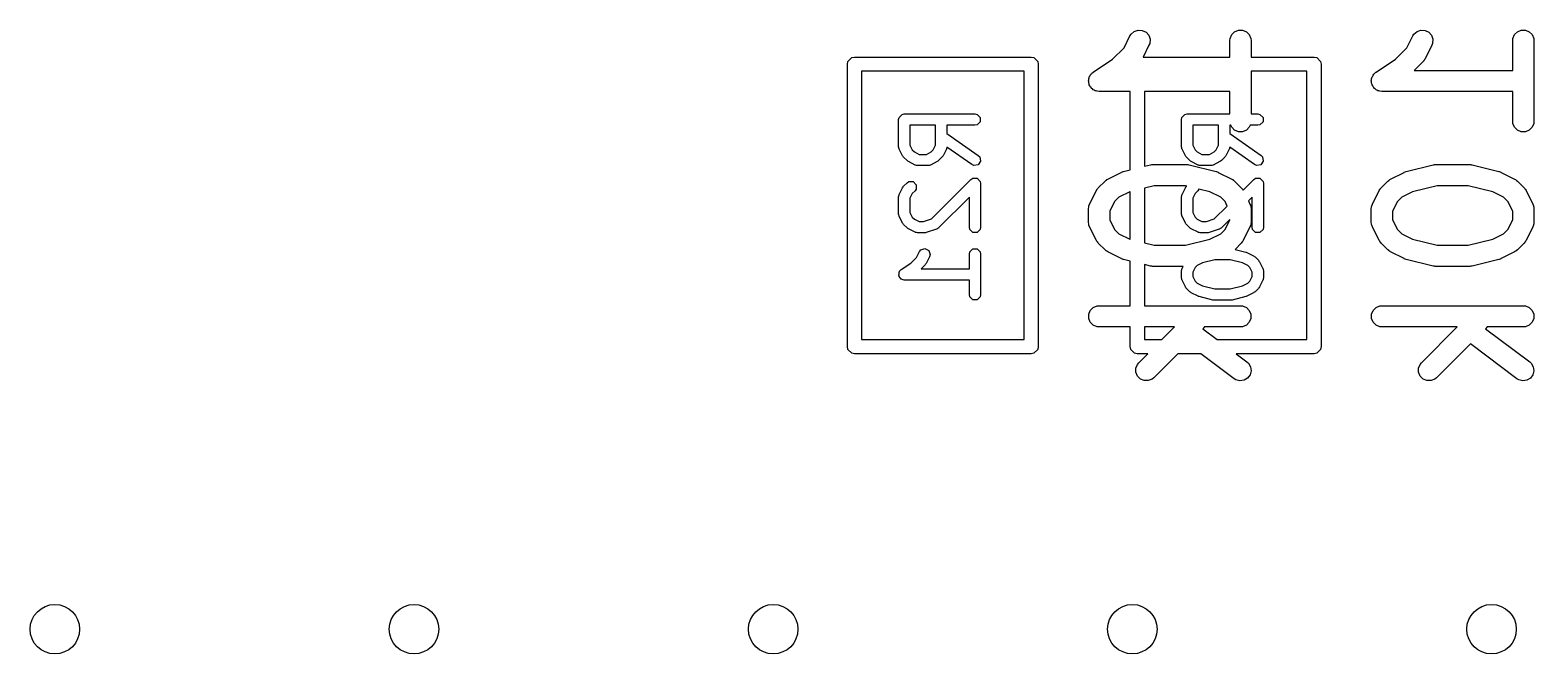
# Model space of a CAD drawing. Extents: x -0.03 to 2.01, y -0.16 to 2.46.
# Drawn here: x 0.9427 to 1.3614, y 2.0128 to 2.1867 of the extents above; entities that cross this region are included whole.
import ezdxf

# ---------------------------------------------------------------- set-up
doc = ezdxf.new("R2010")
doc.units = 0
doc.header["$MEASUREMENT"] = 0
doc.layers.add('BLACK', color=7, linetype='CONTINUOUS')

msp = doc.modelspace()

# ---------------------------------------------------------------- linework, layer by layer
at = {"layer": 'BLACK', "linetype": 'CONTINUOUS'}
for p, q in [((1.24926, 2.18554), (1.25013, 2.18629)), ((1.25013, 2.18629), (1.25123, 2.18666)), ((1.25123, 2.18666), (1.25238, 2.18657)), ((1.25238, 2.18657), (1.25341, 2.18606)), ((1.25341, 2.18606), (1.25416, 2.18519)), ((1.27726, 2.18537), (1.27808, 2.18618)), ((1.27808, 2.18618), (1.27914, 2.18662)), ((1.27914, 2.18662), (1.28029, 2.18662)), ((1.28029, 2.18662), (1.28136, 2.18618)), ((1.28136, 2.18618), (1.28217, 2.18537)), ((1.328, 2.18554), (1.32887, 2.18629)), ((1.32887, 2.18629), (1.32997, 2.18666)), ((1.32997, 2.18666), (1.33112, 2.18657)), ((1.33112, 2.18657), (1.33215, 2.18606)), ((1.33215, 2.18606), (1.3329, 2.18519)), ((1.356, 2.18537), (1.35682, 2.18618)), ((1.35682, 2.18618), (1.35788, 2.18662)), ((1.35788, 2.18662), (1.35903, 2.18662)), ((1.35903, 2.18662), (1.3601, 2.18618)), ((1.3601, 2.18618), (1.36091, 2.18537)), ((1.24409, 2.17852), (1.24729, 2.18173)), ((1.24729, 2.18173), (1.24895, 2.18505)), ((1.24895, 2.18505), (1.24926, 2.18554)), ((1.25424, 2.18241), (1.2526, 2.17913)), ((1.25416, 2.18519), (1.25453, 2.1841)), ((1.25444, 2.18295), (1.25424, 2.18241)), ((1.25453, 2.1841), (1.25444, 2.18295)), ((1.27676, 2.18373), (1.27682, 2.1843)), ((1.27676, 2.17913), (1.27676, 2.18373)), ((1.27682, 2.1843), (1.27726, 2.18537)), ((1.28217, 2.18537), (1.28261, 2.1843)), ((1.28261, 2.1843), (1.28267, 2.18373)), ((1.28267, 2.18373), (1.28267, 2.17913)), ((1.32283, 2.17852), (1.32603, 2.18173)), ((1.32603, 2.18173), (1.32769, 2.18505)), ((1.32769, 2.18505), (1.328, 2.18554)), ((1.33298, 2.18241), (1.3311, 2.17866)), ((1.3329, 2.18519), (1.33327, 2.1841)), ((1.33318, 2.18295), (1.33298, 2.18241)), ((1.33327, 2.1841), (1.33318, 2.18295)), ((1.3555, 2.18373), (1.35556, 2.1843)), ((1.3555, 2.17543), (1.3555, 2.18373)), ((1.35556, 2.1843), (1.356, 2.18537)), ((1.36091, 2.18537), (1.36135, 2.1843)), ((1.36135, 2.1843), (1.36141, 2.18373)), ((1.36141, 2.18373), (1.36141, 2.16123)), ((1.17028, 2.17717), (1.17043, 2.17792)), ((1.17043, 2.17792), (1.17149, 2.17898)), ((1.17149, 2.17898), (1.17224, 2.17913)), ((1.17224, 2.17913), (1.22146, 2.17913)), ((1.22146, 2.17913), (1.22221, 2.17898)), ((1.22221, 2.17898), (1.22328, 2.17792)), ((1.22328, 2.17792), (1.22343, 2.17717)), ((1.23871, 2.17494), (1.24409, 2.17852)), ((1.2526, 2.17913), (1.27676, 2.17913)), ((1.28267, 2.17913), (1.3002, 2.17913)), ((1.3002, 2.17913), (1.30095, 2.17898)), ((1.30095, 2.17898), (1.30202, 2.17792)), ((1.30202, 2.17792), (1.30217, 2.17717)), ((1.31745, 2.17494), (1.32283, 2.17852)), ((1.33055, 2.17789), (1.32809, 2.17543)), ((1.33073, 2.17812), (1.33055, 2.17789)), ((1.33079, 2.17817), (1.33073, 2.17812)), ((1.33085, 2.17826), (1.33079, 2.17817)), ((1.33092, 2.17834), (1.33085, 2.17826)), ((1.33095, 2.17841), (1.33092, 2.17834)), ((1.3311, 2.17866), (1.33095, 2.17841)), ((1.17028, 2.09843), (1.17028, 2.17717)), ((1.17421, 2.1752), (1.17421, 2.10039)), ((1.21949, 2.1752), (1.17421, 2.1752)), ((1.21949, 2.10039), (1.21949, 2.1752)), ((1.22343, 2.17717), (1.22343, 2.09843)), ((1.23745, 2.17305), (1.23756, 2.17332)), ((1.23745, 2.17277), (1.23745, 2.17305)), ((1.23756, 2.17332), (1.23762, 2.17361)), ((1.23762, 2.17361), (1.23778, 2.17385)), ((1.23778, 2.17385), (1.23789, 2.17412)), ((1.23789, 2.17412), (1.2381, 2.17433)), ((1.2381, 2.17433), (1.23826, 2.17457)), ((1.23826, 2.17457), (1.2387, 2.17493)), ((1.2387, 2.17493), (1.23871, 2.17493)), ((1.23871, 2.17493), (1.23871, 2.17494)), ((1.23871, 2.17493), (1.23871, 2.17493)), ((1.28267, 2.1752), (1.28267, 2.16327)), ((1.29823, 2.1752), (1.28267, 2.1752)), ((1.29823, 2.10039), (1.29823, 2.1752)), ((1.30217, 2.17717), (1.30217, 2.09843)), ((1.31619, 2.17305), (1.3163, 2.17332)), ((1.31619, 2.17277), (1.31619, 2.17305)), ((1.3163, 2.17332), (1.31636, 2.17361)), ((1.31636, 2.17361), (1.31652, 2.17385)), ((1.31652, 2.17385), (1.31663, 2.17412)), ((1.31663, 2.17412), (1.31684, 2.17433)), ((1.31684, 2.17433), (1.317, 2.17457)), ((1.317, 2.17457), (1.31744, 2.17493)), ((1.31744, 2.17493), (1.31745, 2.17493)), ((1.31745, 2.17493), (1.31745, 2.17494)), ((1.31745, 2.17493), (1.31745, 2.17493)), ((1.32809, 2.17543), (1.3555, 2.17543)), ((1.23739, 2.17248), (1.23745, 2.17277)), ((1.23745, 2.17219), (1.23739, 2.17248)), ((1.23745, 2.1719), (1.23745, 2.17219)), ((1.23756, 2.17164), (1.23745, 2.1719)), ((1.23762, 2.17135), (1.23756, 2.17164)), ((1.23778, 2.17111), (1.23762, 2.17135)), ((1.23789, 2.17084), (1.23778, 2.17111)), ((1.2381, 2.17063), (1.23789, 2.17084)), ((1.23826, 2.17039), (1.2381, 2.17063)), ((1.2385, 2.17023), (1.23826, 2.17039)), ((1.23871, 2.17002), (1.2385, 2.17023)), ((1.23897, 2.16991), (1.23871, 2.17002)), ((1.23921, 2.16975), (1.23897, 2.16991)), ((1.2395, 2.16969), (1.23921, 2.16975)), ((1.23977, 2.16958), (1.2395, 2.16969)), ((1.24034, 2.16953), (1.23977, 2.16958)), ((1.24035, 2.16953), (1.24034, 2.16953)), ((1.24034, 2.16953), (1.24034, 2.16953)), ((1.24902, 2.16953), (1.24035, 2.16953)), ((1.24035, 2.16953), (1.24035, 2.16953)), ((1.24902, 2.14769), (1.24902, 2.16953)), ((1.27676, 2.16953), (1.25295, 2.16953)), ((1.25295, 2.16953), (1.25295, 2.14868)), ((1.27676, 2.16327), (1.27676, 2.16953)), ((1.31613, 2.17248), (1.31619, 2.17277)), ((1.31619, 2.17219), (1.31613, 2.17248)), ((1.31619, 2.1719), (1.31619, 2.17219)), ((1.3163, 2.17164), (1.31619, 2.1719)), ((1.31636, 2.17135), (1.3163, 2.17164)), ((1.31652, 2.17111), (1.31636, 2.17135)), ((1.31663, 2.17084), (1.31652, 2.17111)), ((1.31684, 2.17063), (1.31663, 2.17084)), ((1.317, 2.17039), (1.31684, 2.17063)), ((1.31724, 2.17023), (1.317, 2.17039)), ((1.31745, 2.17002), (1.31724, 2.17023)), ((1.31771, 2.16991), (1.31745, 2.17002)), ((1.31795, 2.16975), (1.31771, 2.16991)), ((1.31824, 2.16969), (1.31795, 2.16975)), ((1.31851, 2.16958), (1.31824, 2.16969)), ((1.31908, 2.16953), (1.31851, 2.16958)), ((1.31909, 2.16953), (1.31908, 2.16953)), ((1.31908, 2.16953), (1.31908, 2.16953)), ((1.3555, 2.16953), (1.31909, 2.16953)), ((1.31909, 2.16953), (1.31909, 2.16953)), ((1.3555, 2.16123), (1.3555, 2.16953)), ((1.18453, 2.1617), (1.18465, 2.1623)), ((1.18453, 2.1542), (1.18453, 2.1617)), ((1.18465, 2.1623), (1.18551, 2.16315)), ((1.18551, 2.16315), (1.18611, 2.16327)), ((1.18611, 2.16327), (1.20579, 2.16327)), ((1.20579, 2.16327), (1.2064, 2.16315)), ((1.2064, 2.16315), (1.20725, 2.1623)), ((1.20725, 2.1611), (1.2064, 2.16024)), ((1.20725, 2.1623), (1.20725, 2.1611)), ((1.26327, 2.1617), (1.26339, 2.1623)), ((1.26327, 2.1542), (1.26327, 2.1617)), ((1.26339, 2.1623), (1.26425, 2.16315)), ((1.26425, 2.16315), (1.26485, 2.16327)), ((1.26485, 2.16327), (1.27676, 2.16327)), ((1.28267, 2.16327), (1.28453, 2.16327)), ((1.28453, 2.16327), (1.28514, 2.16315)), ((1.28514, 2.16315), (1.28599, 2.1623)), ((1.28599, 2.1611), (1.28514, 2.16024)), ((1.28599, 2.1623), (1.28599, 2.1611)), ((1.35556, 2.16065), (1.3555, 2.16123)), ((1.356, 2.15959), (1.35556, 2.16065)), ((1.36135, 2.16065), (1.36091, 2.15959)), ((1.36141, 2.16123), (1.36135, 2.16065)), ((1.19484, 2.16012), (1.18768, 2.16012)), ((1.18768, 2.16012), (1.18768, 2.15457)), ((1.19484, 2.15457), (1.19484, 2.16012)), ((1.20579, 2.16012), (1.19799, 2.16012)), ((1.19799, 2.16012), (1.19799, 2.15783)), ((1.19799, 2.15783), (1.2067, 2.15174)), ((1.2064, 2.16024), (1.20579, 2.16012)), ((1.27358, 2.16012), (1.26642, 2.16012)), ((1.26642, 2.16012), (1.26642, 2.15457)), ((1.27358, 2.15457), (1.27358, 2.16012)), ((1.27704, 2.16012), (1.27673, 2.16012)), ((1.27673, 2.16012), (1.27673, 2.15783)), ((1.27673, 2.15783), (1.28544, 2.15174)), ((1.27726, 2.15959), (1.27704, 2.16012)), ((1.27808, 2.15877), (1.27726, 2.15959)), ((1.27914, 2.15833), (1.27808, 2.15877)), ((1.28029, 2.15833), (1.27914, 2.15833)), ((1.28136, 2.15877), (1.28029, 2.15833)), ((1.28217, 2.15959), (1.28136, 2.15877)), ((1.28239, 2.16012), (1.28217, 2.15959)), ((1.28453, 2.16012), (1.28239, 2.16012)), ((1.28514, 2.16024), (1.28453, 2.16012)), ((1.35682, 2.15877), (1.356, 2.15959)), ((1.35788, 2.15833), (1.35682, 2.15877)), ((1.35903, 2.15833), (1.35788, 2.15833)), ((1.3601, 2.15877), (1.35903, 2.15833)), ((1.36091, 2.15959), (1.3601, 2.15877)), ((1.18455, 2.15412), (1.18453, 2.1542)), ((1.18454, 2.15409), (1.18455, 2.15412)), ((1.1846, 2.15384), (1.18454, 2.15409)), ((1.18465, 2.1536), (1.1846, 2.15384)), ((1.18468, 2.15357), (1.18465, 2.1536)), ((1.1847, 2.1535), (1.18468, 2.15357)), ((1.18564, 2.15162), (1.1847, 2.1535)), ((1.18768, 2.15457), (1.18834, 2.15326)), ((1.18834, 2.15326), (1.18892, 2.15268)), ((1.18892, 2.15268), (1.19023, 2.15202)), ((1.1923, 2.15202), (1.19361, 2.15268)), ((1.19361, 2.15268), (1.19419, 2.15326)), ((1.19419, 2.15326), (1.19484, 2.15457)), ((1.19783, 2.1535), (1.19689, 2.15162)), ((1.19785, 2.15357), (1.19783, 2.1535)), ((1.19787, 2.1536), (1.19785, 2.15357)), ((1.19792, 2.15384), (1.19787, 2.1536)), ((1.19797, 2.15401), (1.19792, 2.15384)), ((1.20489, 2.14916), (1.19797, 2.15401)), ((1.26329, 2.15412), (1.26327, 2.1542)), ((1.26328, 2.15409), (1.26329, 2.15412)), ((1.26334, 2.15384), (1.26328, 2.15409)), ((1.26339, 2.1536), (1.26334, 2.15384)), ((1.26342, 2.15357), (1.26339, 2.1536)), ((1.26344, 2.1535), (1.26342, 2.15357)), ((1.26438, 2.15162), (1.26344, 2.1535)), ((1.26642, 2.15457), (1.26708, 2.15326)), ((1.26708, 2.15326), (1.26766, 2.15268)), ((1.26766, 2.15268), (1.26897, 2.15202)), ((1.27104, 2.15202), (1.27235, 2.15268)), ((1.27235, 2.15268), (1.27293, 2.15326)), ((1.27293, 2.15326), (1.27358, 2.15457)), ((1.27657, 2.1535), (1.27563, 2.15162)), ((1.27659, 2.15357), (1.27657, 2.1535)), ((1.27661, 2.1536), (1.27659, 2.15357)), ((1.27666, 2.15384), (1.27661, 2.1536)), ((1.27671, 2.15401), (1.27666, 2.15384)), ((1.28363, 2.14916), (1.27671, 2.15401)), ((1.18579, 2.15142), (1.18564, 2.15162)), ((1.18593, 2.15121), (1.18579, 2.15142)), ((1.18687, 2.15027), (1.18593, 2.15121)), ((1.18708, 2.15013), (1.18687, 2.15027)), ((1.18728, 2.14998), (1.18708, 2.15013)), ((1.18915, 2.14904), (1.18728, 2.14998)), ((1.18923, 2.14902), (1.18915, 2.14904)), ((1.18926, 2.149), (1.18923, 2.14902)), ((1.1895, 2.14895), (1.18926, 2.149)), ((1.18975, 2.14888), (1.1895, 2.14895)), ((1.18978, 2.14889), (1.18975, 2.14888)), ((1.18986, 2.14888), (1.18978, 2.14889)), ((1.19267, 2.14888), (1.18986, 2.14888)), ((1.19023, 2.15202), (1.1923, 2.15202)), ((1.19275, 2.14889), (1.19267, 2.14888)), ((1.19278, 2.14888), (1.19275, 2.14889)), ((1.19302, 2.14895), (1.19278, 2.14888)), ((1.19327, 2.149), (1.19302, 2.14895)), ((1.1933, 2.14902), (1.19327, 2.149)), ((1.19337, 2.14904), (1.1933, 2.14902)), ((1.19525, 2.14998), (1.19337, 2.14904)), ((1.19545, 2.15013), (1.19525, 2.14998)), ((1.19566, 2.15027), (1.19545, 2.15013)), ((1.1966, 2.15121), (1.19566, 2.15027)), ((1.19674, 2.15142), (1.1966, 2.15121)), ((1.19689, 2.15162), (1.19674, 2.15142)), ((1.20545, 2.14891), (1.20489, 2.14916)), ((1.20664, 2.14912), (1.20545, 2.14891)), ((1.20733, 2.15011), (1.20664, 2.14912)), ((1.2067, 2.15174), (1.20712, 2.1513)), ((1.20712, 2.1513), (1.20733, 2.15011)), ((1.25295, 2.14868), (1.25463, 2.1491)), ((1.25463, 2.1491), (1.25473, 2.14911)), ((1.25473, 2.14911), (1.25477, 2.14913)), ((1.25477, 2.14913), (1.25499, 2.14915)), ((1.25499, 2.14915), (1.2552, 2.14918)), ((1.2552, 2.14918), (1.25524, 2.14917)), ((1.25524, 2.14917), (1.25535, 2.14918)), ((1.25535, 2.14918), (1.26472, 2.14918)), ((1.26453, 2.15142), (1.26438, 2.15162)), ((1.26467, 2.15121), (1.26453, 2.15142)), ((1.26561, 2.15027), (1.26467, 2.15121)), ((1.26472, 2.14918), (1.26482, 2.14917)), ((1.26482, 2.14917), (1.26486, 2.14918)), ((1.26486, 2.14918), (1.26508, 2.14915)), ((1.26508, 2.14915), (1.2653, 2.14913)), ((1.2653, 2.14913), (1.26534, 2.14911)), ((1.26534, 2.14911), (1.26544, 2.1491)), ((1.26544, 2.1491), (1.27293, 2.14722)), ((1.26582, 2.15013), (1.26561, 2.15027)), ((1.26602, 2.14998), (1.26582, 2.15013)), ((1.26789, 2.14904), (1.26602, 2.14998)), ((1.26797, 2.14902), (1.26789, 2.14904)), ((1.268, 2.149), (1.26797, 2.14902)), ((1.26824, 2.14895), (1.268, 2.149)), ((1.26849, 2.14888), (1.26824, 2.14895)), ((1.26852, 2.14889), (1.26849, 2.14888)), ((1.2686, 2.14888), (1.26852, 2.14889)), ((1.27141, 2.14888), (1.2686, 2.14888)), ((1.26897, 2.15202), (1.27104, 2.15202)), ((1.27149, 2.14889), (1.27141, 2.14888)), ((1.27152, 2.14888), (1.27149, 2.14889)), ((1.27177, 2.14895), (1.27152, 2.14888)), ((1.27201, 2.149), (1.27177, 2.14895)), ((1.27204, 2.14902), (1.27201, 2.149)), ((1.27211, 2.14904), (1.27204, 2.14902)), ((1.27399, 2.14998), (1.27211, 2.14904)), ((1.27419, 2.15013), (1.27399, 2.14998)), ((1.2744, 2.15027), (1.27419, 2.15013)), ((1.27534, 2.15121), (1.2744, 2.15027)), ((1.27548, 2.15142), (1.27534, 2.15121)), ((1.27563, 2.15162), (1.27548, 2.15142)), ((1.28419, 2.14891), (1.28363, 2.14916)), ((1.28538, 2.14912), (1.28419, 2.14891)), ((1.28607, 2.15011), (1.28538, 2.14912)), ((1.28544, 2.15174), (1.28586, 2.1513)), ((1.28586, 2.1513), (1.28607, 2.15011)), ((1.32587, 2.14722), (1.33337, 2.1491)), ((1.33337, 2.1491), (1.33347, 2.14911)), ((1.33347, 2.14911), (1.33351, 2.14913)), ((1.33351, 2.14913), (1.33373, 2.14915)), ((1.33373, 2.14915), (1.33394, 2.14918)), ((1.33394, 2.14918), (1.33398, 2.14917)), ((1.33398, 2.14917), (1.33409, 2.14918)), ((1.33409, 2.14918), (1.34346, 2.14918)), ((1.34346, 2.14918), (1.34356, 2.14917)), ((1.34356, 2.14917), (1.3436, 2.14918)), ((1.3436, 2.14918), (1.34382, 2.14915)), ((1.34382, 2.14915), (1.34404, 2.14913)), ((1.34404, 2.14913), (1.34408, 2.14911)), ((1.34408, 2.14911), (1.34418, 2.1491)), ((1.34418, 2.1491), (1.35167, 2.14722)), ((1.18593, 2.14313), (1.18687, 2.14406)), ((1.18687, 2.14406), (1.18738, 2.14441)), ((1.18738, 2.14441), (1.18859, 2.14441)), ((1.18859, 2.14441), (1.18944, 2.14355)), ((1.19369, 2.13402), (1.20468, 2.145)), ((1.20468, 2.145), (1.20519, 2.14534)), ((1.20519, 2.14534), (1.2064, 2.14534)), ((1.2064, 2.14534), (1.20725, 2.14449)), ((1.20725, 2.14449), (1.20725, 2.14449)), ((1.20725, 2.14449), (1.20737, 2.14389)), ((1.20737, 2.14389), (1.20737, 2.1317)), ((1.24013, 2.1427), (1.24201, 2.14457)), ((1.24201, 2.14457), (1.24224, 2.14476)), ((1.24224, 2.14476), (1.24229, 2.14481)), ((1.24229, 2.14481), (1.24238, 2.14487)), ((1.24238, 2.14487), (1.24246, 2.14494)), ((1.24246, 2.14494), (1.24253, 2.14497)), ((1.24253, 2.14497), (1.24278, 2.14512)), ((1.24278, 2.14512), (1.24653, 2.147)), ((1.24653, 2.147), (1.24657, 2.14701)), ((1.24657, 2.14701), (1.24659, 2.14703)), ((1.24659, 2.14703), (1.24683, 2.14711)), ((1.24683, 2.14711), (1.24707, 2.1472)), ((1.24707, 2.1472), (1.24709, 2.14721)), ((1.24709, 2.14721), (1.24713, 2.14722)), ((1.24713, 2.14722), (1.24902, 2.14769)), ((1.27293, 2.14722), (1.27298, 2.14721)), ((1.27298, 2.14721), (1.273, 2.1472)), ((1.273, 2.1472), (1.27324, 2.14711)), ((1.27324, 2.14711), (1.27348, 2.14703)), ((1.27348, 2.14703), (1.2735, 2.14701)), ((1.2735, 2.14701), (1.27354, 2.147)), ((1.27354, 2.147), (1.27729, 2.14512)), ((1.27729, 2.14512), (1.27754, 2.14497)), ((1.27754, 2.14497), (1.27761, 2.14494)), ((1.27761, 2.14494), (1.27769, 2.14487)), ((1.27769, 2.14487), (1.27778, 2.14481)), ((1.27778, 2.14481), (1.27783, 2.14476)), ((1.27783, 2.14476), (1.27806, 2.14457)), ((1.27806, 2.14457), (1.27993, 2.1427)), ((1.28043, 2.14201), (1.28342, 2.145)), ((1.28342, 2.145), (1.28393, 2.14534)), ((1.28393, 2.14534), (1.28514, 2.14534)), ((1.28514, 2.14534), (1.28599, 2.14449)), ((1.28599, 2.14449), (1.28599, 2.14449)), ((1.28599, 2.14449), (1.28611, 2.14389)), ((1.28611, 2.14389), (1.28611, 2.1317)), ((1.31887, 2.1427), (1.32075, 2.14457)), ((1.32075, 2.14457), (1.32098, 2.14476)), ((1.32098, 2.14476), (1.32103, 2.14481)), ((1.32103, 2.14481), (1.32112, 2.14487)), ((1.32112, 2.14487), (1.3212, 2.14494)), ((1.3212, 2.14494), (1.32127, 2.14497)), ((1.32127, 2.14497), (1.32152, 2.14512)), ((1.32152, 2.14512), (1.32527, 2.147)), ((1.32527, 2.147), (1.32531, 2.14701)), ((1.32531, 2.14701), (1.32533, 2.14703)), ((1.32533, 2.14703), (1.32557, 2.14711)), ((1.32557, 2.14711), (1.32581, 2.1472)), ((1.32581, 2.1472), (1.32583, 2.14721)), ((1.32583, 2.14721), (1.32587, 2.14722)), ((1.35167, 2.14722), (1.35172, 2.14721)), ((1.35172, 2.14721), (1.35174, 2.1472)), ((1.35174, 2.1472), (1.35198, 2.14711)), ((1.35198, 2.14711), (1.35222, 2.14703)), ((1.35222, 2.14703), (1.35224, 2.14701)), ((1.35224, 2.14701), (1.35228, 2.147)), ((1.35228, 2.147), (1.35603, 2.14512)), ((1.35603, 2.14512), (1.35628, 2.14497)), ((1.35628, 2.14497), (1.35635, 2.14494)), ((1.35635, 2.14494), (1.35643, 2.14487)), ((1.35643, 2.14487), (1.35652, 2.14481)), ((1.35652, 2.14481), (1.35657, 2.14476)), ((1.35657, 2.14476), (1.3568, 2.14457)), ((1.3568, 2.14457), (1.35867, 2.1427)), ((1.18453, 2.14014), (1.18455, 2.14022)), ((1.18453, 2.13545), (1.18453, 2.14014)), ((1.18454, 2.14025), (1.1846, 2.14049)), ((1.18455, 2.14022), (1.18454, 2.14025)), ((1.1846, 2.14049), (1.18465, 2.14074)), ((1.18465, 2.14074), (1.18468, 2.14077)), ((1.18468, 2.14077), (1.1847, 2.14084)), ((1.1847, 2.14084), (1.18564, 2.14272)), ((1.18564, 2.14272), (1.18579, 2.14292)), ((1.18579, 2.14292), (1.18593, 2.14313)), ((1.18834, 2.14108), (1.18768, 2.13977)), ((1.18768, 2.13977), (1.18768, 2.13582)), ((1.1891, 2.14184), (1.18834, 2.14108)), ((1.18944, 2.14235), (1.1891, 2.14184)), ((1.18944, 2.14355), (1.18944, 2.14235)), ((1.20422, 2.14009), (1.19566, 2.13153)), ((1.20422, 2.1317), (1.20422, 2.14009)), ((1.23771, 2.13818), (1.23958, 2.14193)), ((1.23958, 2.14193), (1.23974, 2.14218)), ((1.23974, 2.14218), (1.23977, 2.14225)), ((1.23977, 2.14225), (1.23983, 2.14233)), ((1.23983, 2.14233), (1.23989, 2.14242)), ((1.23989, 2.14242), (1.23995, 2.14247)), ((1.23995, 2.14247), (1.24013, 2.1427)), ((1.24585, 2.14006), (1.24465, 2.13886)), ((1.24888, 2.14157), (1.24585, 2.14006)), ((1.24902, 2.14161), (1.24888, 2.14157)), ((1.24902, 2.12836), (1.24902, 2.14161)), ((1.25571, 2.14328), (1.25295, 2.14259)), ((1.25295, 2.14259), (1.25295, 2.12738)), ((1.26436, 2.14328), (1.25571, 2.14328)), ((1.26327, 2.14014), (1.26329, 2.14022)), ((1.26327, 2.13545), (1.26327, 2.14014)), ((1.26328, 2.14025), (1.26334, 2.14049)), ((1.26329, 2.14022), (1.26328, 2.14025)), ((1.26334, 2.14049), (1.26339, 2.14074)), ((1.26339, 2.14074), (1.26342, 2.14077)), ((1.26342, 2.14077), (1.26344, 2.14084)), ((1.26344, 2.14084), (1.26438, 2.14272)), ((1.26473, 2.14319), (1.26436, 2.14328)), ((1.26438, 2.14272), (1.26453, 2.14292)), ((1.26453, 2.14292), (1.26467, 2.14313)), ((1.26467, 2.14313), (1.26473, 2.14319)), ((1.26708, 2.14108), (1.26642, 2.13977)), ((1.26642, 2.13977), (1.26642, 2.13582)), ((1.26784, 2.14184), (1.26708, 2.14108)), ((1.26816, 2.14233), (1.26784, 2.14184)), ((1.27119, 2.14157), (1.26816, 2.14233)), ((1.27422, 2.14006), (1.27119, 2.14157)), ((1.27542, 2.13886), (1.27422, 2.14006)), ((1.27993, 2.1427), (1.28012, 2.14247)), ((1.28012, 2.14247), (1.28018, 2.14242)), ((1.28018, 2.14242), (1.28023, 2.14233)), ((1.28023, 2.14233), (1.2803, 2.14225)), ((1.2803, 2.14225), (1.28033, 2.14218)), ((1.28033, 2.14218), (1.28043, 2.14201)), ((1.28296, 2.14009), (1.28192, 2.13905)), ((1.28296, 2.1317), (1.28296, 2.14009)), ((1.31645, 2.13818), (1.31832, 2.14193)), ((1.31832, 2.14193), (1.31848, 2.14218)), ((1.31848, 2.14218), (1.31851, 2.14225)), ((1.31851, 2.14225), (1.31857, 2.14233)), ((1.31857, 2.14233), (1.31863, 2.14242)), ((1.31863, 2.14242), (1.31869, 2.14247)), ((1.31869, 2.14247), (1.31887, 2.1427)), ((1.32459, 2.14006), (1.32339, 2.13886)), ((1.32762, 2.14157), (1.32459, 2.14006)), ((1.33445, 2.14328), (1.32762, 2.14157)), ((1.3431, 2.14328), (1.33445, 2.14328)), ((1.34993, 2.14157), (1.3431, 2.14328)), ((1.35296, 2.14006), (1.34993, 2.14157)), ((1.35416, 2.13886), (1.35296, 2.14006)), ((1.35867, 2.1427), (1.35886, 2.14247)), ((1.35886, 2.14247), (1.35892, 2.14242)), ((1.35892, 2.14242), (1.35897, 2.14233)), ((1.35897, 2.14233), (1.35904, 2.14225)), ((1.35904, 2.14225), (1.35907, 2.14218)), ((1.35907, 2.14218), (1.35922, 2.14193)), ((1.35922, 2.14193), (1.3611, 2.13818)), ((1.18455, 2.13537), (1.18453, 2.13545)), ((1.18454, 2.13534), (1.18455, 2.13537)), ((1.1846, 2.1351), (1.18454, 2.13534)), ((1.18768, 2.13582), (1.18834, 2.13451)), ((1.23739, 2.13686), (1.23745, 2.13743)), ((1.23739, 2.13311), (1.23739, 2.13686)), ((1.23745, 2.13743), (1.23749, 2.13753)), ((1.23749, 2.13753), (1.2375, 2.13764)), ((1.2375, 2.13764), (1.23771, 2.13818)), ((1.24465, 2.13886), (1.2433, 2.13616)), ((1.2433, 2.13616), (1.2433, 2.13381)), ((1.26329, 2.13537), (1.26327, 2.13545)), ((1.26328, 2.13534), (1.26329, 2.13537)), ((1.26334, 2.1351), (1.26328, 2.13534)), ((1.26642, 2.13582), (1.26708, 2.13451)), ((1.27243, 2.13402), (1.27604, 2.13762)), ((1.27604, 2.13762), (1.27542, 2.13886)), ((1.28192, 2.13905), (1.28236, 2.13818)), ((1.28236, 2.13818), (1.28257, 2.13764)), ((1.28257, 2.13764), (1.28257, 2.13753)), ((1.28257, 2.13753), (1.28261, 2.13743)), ((1.28261, 2.13743), (1.28267, 2.13686)), ((1.28267, 2.13686), (1.28267, 2.13311)), ((1.31613, 2.13686), (1.31619, 2.13743)), ((1.31613, 2.13311), (1.31613, 2.13686)), ((1.31619, 2.13743), (1.31623, 2.13753)), ((1.31623, 2.13753), (1.31624, 2.13764)), ((1.31624, 2.13764), (1.31645, 2.13818)), ((1.32339, 2.13886), (1.32204, 2.13616)), ((1.32204, 2.13616), (1.32204, 2.13381)), ((1.3555, 2.13616), (1.35416, 2.13886)), ((1.3555, 2.13381), (1.3555, 2.13616)), ((1.3611, 2.13818), (1.36131, 2.13764)), ((1.36131, 2.13764), (1.36131, 2.13753)), ((1.36131, 2.13753), (1.36135, 2.13743)), ((1.36135, 2.13743), (1.36141, 2.13686)), ((1.36141, 2.13686), (1.36141, 2.13311)), ((1.18465, 2.13485), (1.1846, 2.1351)), ((1.18468, 2.13482), (1.18465, 2.13485)), ((1.1847, 2.13475), (1.18468, 2.13482)), ((1.18564, 2.13287), (1.1847, 2.13475)), ((1.18579, 2.13267), (1.18564, 2.13287)), ((1.18593, 2.13246), (1.18579, 2.13267)), ((1.18687, 2.13153), (1.18593, 2.13246)), ((1.18708, 2.13139), (1.18687, 2.13153)), ((1.18728, 2.13123), (1.18708, 2.13139)), ((1.18915, 2.13029), (1.18728, 2.13123)), ((1.18834, 2.13451), (1.18892, 2.13393)), ((1.18892, 2.13393), (1.19023, 2.13328)), ((1.19023, 2.13328), (1.19148, 2.13328)), ((1.19148, 2.13328), (1.19369, 2.13402)), ((1.19511, 2.13118), (1.19504, 2.13115)), ((1.19515, 2.13118), (1.19511, 2.13118)), ((1.19536, 2.13132), (1.19515, 2.13118)), ((1.19558, 2.13145), (1.19536, 2.13132)), ((1.19559, 2.13148), (1.19558, 2.13145)), ((1.19566, 2.13153), (1.19559, 2.13148)), ((1.20434, 2.1311), (1.20422, 2.1317)), ((1.20737, 2.1317), (1.20725, 2.1311)), ((1.23745, 2.13253), (1.23739, 2.13311)), ((1.23749, 2.13243), (1.23745, 2.13253)), ((1.2375, 2.13233), (1.23749, 2.13243)), ((1.23771, 2.13179), (1.2375, 2.13233)), ((1.23958, 2.12804), (1.23771, 2.13179)), ((1.2433, 2.13381), (1.24465, 2.13111)), ((1.26339, 2.13485), (1.26334, 2.1351)), ((1.26342, 2.13482), (1.26339, 2.13485)), ((1.26344, 2.13475), (1.26342, 2.13482)), ((1.26438, 2.13287), (1.26344, 2.13475)), ((1.26453, 2.13267), (1.26438, 2.13287)), ((1.26467, 2.13246), (1.26453, 2.13267)), ((1.26561, 2.13153), (1.26467, 2.13246)), ((1.26582, 2.13139), (1.26561, 2.13153)), ((1.26602, 2.13123), (1.26582, 2.13139)), ((1.26789, 2.13029), (1.26602, 2.13123)), ((1.26708, 2.13451), (1.26766, 2.13393)), ((1.26766, 2.13393), (1.26897, 2.13328)), ((1.26897, 2.13328), (1.27022, 2.13328)), ((1.27022, 2.13328), (1.27243, 2.13402)), ((1.27385, 2.13118), (1.27378, 2.13115)), ((1.27389, 2.13118), (1.27385, 2.13118)), ((1.2741, 2.13132), (1.27389, 2.13118)), ((1.27432, 2.13145), (1.2741, 2.13132)), ((1.27433, 2.13148), (1.27432, 2.13145)), ((1.2744, 2.13153), (1.27433, 2.13148)), ((1.27676, 2.13389), (1.2744, 2.13153)), ((1.27542, 2.13111), (1.27676, 2.13381)), ((1.27676, 2.13381), (1.27676, 2.13389)), ((1.28236, 2.13179), (1.28048, 2.12804)), ((1.28257, 2.13233), (1.28236, 2.13179)), ((1.28261, 2.13253), (1.28257, 2.13243)), ((1.28257, 2.13243), (1.28257, 2.13233)), ((1.28267, 2.13311), (1.28261, 2.13253)), ((1.28308, 2.1311), (1.28296, 2.1317)), ((1.28611, 2.1317), (1.28599, 2.1311)), ((1.31619, 2.13253), (1.31613, 2.13311)), ((1.31623, 2.13243), (1.31619, 2.13253)), ((1.31624, 2.13233), (1.31623, 2.13243)), ((1.31645, 2.13179), (1.31624, 2.13233)), ((1.31832, 2.12804), (1.31645, 2.13179)), ((1.32204, 2.13381), (1.32339, 2.13111)), ((1.35416, 2.13111), (1.3555, 2.13381)), ((1.3611, 2.13179), (1.35922, 2.12804)), ((1.36131, 2.13233), (1.3611, 2.13179)), ((1.36135, 2.13253), (1.36131, 2.13243)), ((1.36131, 2.13243), (1.36131, 2.13233)), ((1.36141, 2.13311), (1.36135, 2.13253)), ((1.18923, 2.13027), (1.18915, 2.13029)), ((1.18926, 2.13025), (1.18923, 2.13027)), ((1.1895, 2.1302), (1.18926, 2.13025)), ((1.18975, 2.13013), (1.1895, 2.1302)), ((1.18978, 2.13014), (1.18975, 2.13013)), ((1.18986, 2.13013), (1.18978, 2.13014)), ((1.19173, 2.13013), (1.18986, 2.13013)), ((1.19198, 2.13018), (1.19173, 2.13013)), ((1.19223, 2.13021), (1.19198, 2.13018)), ((1.19504, 2.13115), (1.19223, 2.13021)), ((1.20519, 2.13025), (1.20434, 2.1311)), ((1.2064, 2.13025), (1.20519, 2.13025)), ((1.20725, 2.1311), (1.2064, 2.13025)), ((1.23974, 2.12779), (1.23958, 2.12804)), ((1.23977, 2.12772), (1.23974, 2.12779)), ((1.23983, 2.12764), (1.23977, 2.12772)), ((1.23989, 2.12755), (1.23983, 2.12764)), ((1.23995, 2.1275), (1.23989, 2.12755)), ((1.24013, 2.12727), (1.23995, 2.1275)), ((1.24201, 2.1254), (1.24013, 2.12727)), ((1.24465, 2.13111), (1.24585, 2.12991)), ((1.24585, 2.12991), (1.24888, 2.1284)), ((1.24888, 2.1284), (1.24902, 2.12836)), ((1.25295, 2.12738), (1.25571, 2.12669)), ((1.26436, 2.12669), (1.27119, 2.1284)), ((1.26797, 2.13027), (1.26789, 2.13029)), ((1.268, 2.13025), (1.26797, 2.13027)), ((1.26824, 2.1302), (1.268, 2.13025)), ((1.26849, 2.13013), (1.26824, 2.1302)), ((1.26852, 2.13014), (1.26849, 2.13013)), ((1.2686, 2.13013), (1.26852, 2.13014)), ((1.27047, 2.13013), (1.2686, 2.13013)), ((1.27072, 2.13018), (1.27047, 2.13013)), ((1.27097, 2.13021), (1.27072, 2.13018)), ((1.27378, 2.13115), (1.27097, 2.13021)), ((1.27119, 2.1284), (1.27422, 2.12991)), ((1.27422, 2.12991), (1.27542, 2.13111)), ((1.27993, 2.12727), (1.2782, 2.12554)), ((1.28012, 2.1275), (1.27993, 2.12727)), ((1.28018, 2.12755), (1.28012, 2.1275)), ((1.28023, 2.12764), (1.28018, 2.12755)), ((1.2803, 2.12772), (1.28023, 2.12764)), ((1.28033, 2.12779), (1.2803, 2.12772)), ((1.28048, 2.12804), (1.28033, 2.12779)), ((1.28393, 2.13025), (1.28308, 2.1311)), ((1.28514, 2.13025), (1.28393, 2.13025)), ((1.28599, 2.1311), (1.28514, 2.13025)), ((1.31848, 2.12779), (1.31832, 2.12804)), ((1.31851, 2.12772), (1.31848, 2.12779)), ((1.31857, 2.12764), (1.31851, 2.12772)), ((1.31863, 2.12755), (1.31857, 2.12764)), ((1.31869, 2.1275), (1.31863, 2.12755)), ((1.31887, 2.12727), (1.31869, 2.1275)), ((1.32075, 2.1254), (1.31887, 2.12727)), ((1.32339, 2.13111), (1.32459, 2.12991)), ((1.32459, 2.12991), (1.32762, 2.1284)), ((1.32762, 2.1284), (1.33445, 2.12669)), ((1.3431, 2.12669), (1.34993, 2.1284)), ((1.34993, 2.1284), (1.35296, 2.12991)), ((1.35296, 2.12991), (1.35416, 2.13111)), ((1.35867, 2.12727), (1.3568, 2.1254)), ((1.35886, 2.1275), (1.35867, 2.12727)), ((1.35892, 2.12755), (1.35886, 2.1275)), ((1.35897, 2.12764), (1.35892, 2.12755)), ((1.35904, 2.12772), (1.35897, 2.12764)), ((1.35907, 2.12779), (1.35904, 2.12772)), ((1.35922, 2.12804), (1.35907, 2.12779)), ((1.18792, 2.12168), (1.1895, 2.12326)), ((1.1895, 2.12326), (1.19032, 2.12491)), ((1.19032, 2.12491), (1.1907, 2.12539)), ((1.1907, 2.12539), (1.19184, 2.12577)), ((1.19184, 2.12577), (1.19292, 2.12524)), ((1.19314, 2.1235), (1.1922, 2.12162)), ((1.19292, 2.12524), (1.1933, 2.12409)), ((1.1933, 2.12409), (1.19314, 2.1235)), ((1.20422, 2.1242), (1.20434, 2.12481)), ((1.20422, 2.12015), (1.20422, 2.1242)), ((1.20434, 2.12481), (1.20519, 2.12566)), ((1.20519, 2.12566), (1.2064, 2.12566)), ((1.2064, 2.12566), (1.20725, 2.12481)), ((1.20725, 2.12481), (1.20737, 2.1242)), ((1.20737, 2.1242), (1.20737, 2.11295)), ((1.24224, 2.12521), (1.24201, 2.1254)), ((1.24229, 2.12515), (1.24224, 2.12521)), ((1.24238, 2.1251), (1.24229, 2.12515)), ((1.24246, 2.12503), (1.24238, 2.1251)), ((1.24253, 2.125), (1.24246, 2.12503)), ((1.24278, 2.12484), (1.24253, 2.125)), ((1.24653, 2.12297), (1.24278, 2.12484)), ((1.24657, 2.12295), (1.24653, 2.12297)), ((1.24659, 2.12294), (1.24657, 2.12295)), ((1.24683, 2.12285), (1.24659, 2.12294)), ((1.24707, 2.12276), (1.24683, 2.12285)), ((1.25571, 2.12669), (1.26436, 2.12669)), ((1.2782, 2.12554), (1.28117, 2.12479)), ((1.28117, 2.12479), (1.28132, 2.12472)), ((1.28132, 2.12472), (1.28149, 2.12467)), ((1.28149, 2.12467), (1.28336, 2.12374)), ((1.28336, 2.12374), (1.28356, 2.12358)), ((1.28356, 2.12358), (1.28377, 2.12344)), ((1.28377, 2.12344), (1.28471, 2.1225)), ((1.32098, 2.12521), (1.32075, 2.1254)), ((1.32103, 2.12515), (1.32098, 2.12521)), ((1.32112, 2.1251), (1.32103, 2.12515)), ((1.3212, 2.12503), (1.32112, 2.1251)), ((1.32127, 2.125), (1.3212, 2.12503)), ((1.32152, 2.12484), (1.32127, 2.125)), ((1.32527, 2.12297), (1.32152, 2.12484)), ((1.32531, 2.12295), (1.32527, 2.12297)), ((1.32533, 2.12294), (1.32531, 2.12295)), ((1.32557, 2.12285), (1.32533, 2.12294)), ((1.32581, 2.12276), (1.32557, 2.12285)), ((1.33445, 2.12669), (1.3431, 2.12669)), ((1.35198, 2.12285), (1.35174, 2.12276)), ((1.35222, 2.12294), (1.35198, 2.12285)), ((1.35224, 2.12295), (1.35222, 2.12294)), ((1.35228, 2.12297), (1.35224, 2.12295)), ((1.35603, 2.12484), (1.35228, 2.12297)), ((1.35628, 2.125), (1.35603, 2.12484)), ((1.35635, 2.12503), (1.35628, 2.125)), ((1.35643, 2.1251), (1.35635, 2.12503)), ((1.35652, 2.12515), (1.35643, 2.1251)), ((1.35657, 2.12521), (1.35652, 2.12515)), ((1.3568, 2.1254), (1.35657, 2.12521)), ((1.18456, 2.11827), (1.18465, 2.11872)), ((1.18465, 2.11918), (1.18477, 2.1193)), ((1.18465, 2.11872), (1.18465, 2.11918)), ((1.18477, 2.1193), (1.1848, 2.11946)), ((1.1848, 2.11946), (1.18523, 2.11989)), ((1.18523, 2.11989), (1.18792, 2.12168)), ((1.19191, 2.12121), (1.19085, 2.12015)), ((1.19085, 2.12015), (1.20422, 2.12015)), ((1.19205, 2.12143), (1.19191, 2.12121)), ((1.1922, 2.12162), (1.19205, 2.12143)), ((1.24709, 2.12276), (1.24707, 2.12276)), ((1.24713, 2.12274), (1.24709, 2.12276)), ((1.24902, 2.12227), (1.24713, 2.12274)), ((1.24902, 2.10981), (1.24902, 2.12227)), ((1.25463, 2.12087), (1.25295, 2.12129)), ((1.25295, 2.12129), (1.25295, 2.10981)), ((1.25473, 2.12086), (1.25463, 2.12087)), ((1.25477, 2.12084), (1.25473, 2.12086)), ((1.25499, 2.12082), (1.25477, 2.12084)), ((1.2552, 2.12079), (1.25499, 2.12082)), ((1.25524, 2.12079), (1.2552, 2.12079)), ((1.25535, 2.12078), (1.25524, 2.12079)), ((1.26372, 2.12078), (1.25535, 2.12078)), ((1.26327, 2.11952), (1.26329, 2.11959)), ((1.26327, 2.11764), (1.26327, 2.11952)), ((1.26328, 2.11963), (1.26334, 2.11987)), ((1.26329, 2.11959), (1.26328, 2.11963)), ((1.26334, 2.11987), (1.26339, 2.12012)), ((1.26339, 2.12012), (1.26342, 2.12014)), ((1.26342, 2.12014), (1.26344, 2.12022)), ((1.26344, 2.12022), (1.26372, 2.12078)), ((1.26708, 2.12046), (1.26642, 2.11914)), ((1.26642, 2.11914), (1.26642, 2.11801)), ((1.26766, 2.12103), (1.26708, 2.12046)), ((1.26915, 2.12178), (1.26766, 2.12103)), ((1.27254, 2.12263), (1.26915, 2.12178)), ((1.27684, 2.12263), (1.27254, 2.12263)), ((1.28023, 2.12178), (1.27684, 2.12263)), ((1.28173, 2.12103), (1.28023, 2.12178)), ((1.2823, 2.12046), (1.28173, 2.12103)), ((1.28296, 2.11914), (1.2823, 2.12046)), ((1.28296, 2.11801), (1.28296, 2.11914)), ((1.28471, 2.1225), (1.28485, 2.12229)), ((1.28485, 2.12229), (1.285, 2.1221)), ((1.285, 2.1221), (1.28594, 2.12022)), ((1.28594, 2.12022), (1.28596, 2.12014)), ((1.28596, 2.12014), (1.28599, 2.12012)), ((1.28599, 2.12012), (1.28604, 2.11987)), ((1.28604, 2.11987), (1.2861, 2.11963)), ((1.2861, 2.11963), (1.28609, 2.11959)), ((1.28609, 2.11959), (1.28611, 2.11952)), ((1.28611, 2.11952), (1.28611, 2.11764)), ((1.32583, 2.12276), (1.32581, 2.12276)), ((1.32587, 2.12274), (1.32583, 2.12276)), ((1.33337, 2.12087), (1.32587, 2.12274)), ((1.33347, 2.12086), (1.33337, 2.12087)), ((1.33351, 2.12084), (1.33347, 2.12086)), ((1.33373, 2.12082), (1.33351, 2.12084)), ((1.33394, 2.12079), (1.33373, 2.12082)), ((1.33398, 2.12079), (1.33394, 2.12079)), ((1.33409, 2.12078), (1.33398, 2.12079)), ((1.34346, 2.12078), (1.33409, 2.12078)), ((1.34356, 2.12079), (1.34346, 2.12078)), ((1.3436, 2.12079), (1.34356, 2.12079)), ((1.34382, 2.12082), (1.3436, 2.12079)), ((1.34404, 2.12084), (1.34382, 2.12082)), ((1.34408, 2.12086), (1.34404, 2.12084)), ((1.34418, 2.12087), (1.34408, 2.12086)), ((1.35167, 2.12274), (1.34418, 2.12087)), ((1.35172, 2.12276), (1.35167, 2.12274)), ((1.35174, 2.12276), (1.35172, 2.12276)), ((1.18465, 2.11814), (1.18456, 2.11827)), ((1.18465, 2.11798), (1.18465, 2.11814)), ((1.18498, 2.11765), (1.18465, 2.11798)), ((1.18523, 2.11727), (1.18498, 2.11765)), ((1.18539, 2.11724), (1.18523, 2.11727)), ((1.18551, 2.11712), (1.18539, 2.11724)), ((1.18611, 2.117), (1.18551, 2.11712)), ((1.20422, 2.117), (1.18611, 2.117)), ((1.20422, 2.11295), (1.20422, 2.117)), ((1.26329, 2.11756), (1.26327, 2.11764)), ((1.26328, 2.11753), (1.26329, 2.11756)), ((1.26334, 2.11729), (1.26328, 2.11753)), ((1.26339, 2.11704), (1.26334, 2.11729)), ((1.26342, 2.11701), (1.26339, 2.11704)), ((1.26344, 2.11694), (1.26342, 2.11701)), ((1.26438, 2.11506), (1.26344, 2.11694)), ((1.26453, 2.11486), (1.26438, 2.11506)), ((1.26467, 2.11465), (1.26453, 2.11486)), ((1.26561, 2.11372), (1.26467, 2.11465)), ((1.26642, 2.11801), (1.26708, 2.1167)), ((1.26708, 2.1167), (1.26766, 2.11612)), ((1.26766, 2.11612), (1.26915, 2.11538)), ((1.26915, 2.11538), (1.27254, 2.11453)), ((1.27254, 2.11453), (1.27684, 2.11453)), ((1.27684, 2.11453), (1.28023, 2.11538)), ((1.28023, 2.11538), (1.28173, 2.11612)), ((1.28173, 2.11612), (1.2823, 2.1167)), ((1.2823, 2.1167), (1.28296, 2.11801)), ((1.28471, 2.11465), (1.28377, 2.11372)), ((1.28485, 2.11486), (1.28471, 2.11465)), ((1.285, 2.11506), (1.28485, 2.11486)), ((1.28594, 2.11694), (1.285, 2.11506)), ((1.28596, 2.11701), (1.28594, 2.11694)), ((1.28599, 2.11704), (1.28596, 2.11701)), ((1.28604, 2.11729), (1.28599, 2.11704)), ((1.2861, 2.11753), (1.28604, 2.11729)), ((1.28611, 2.11764), (1.28609, 2.11756)), ((1.28609, 2.11756), (1.2861, 2.11753)), ((1.20434, 2.11235), (1.20422, 2.11295)), ((1.20519, 2.1115), (1.20434, 2.11235)), ((1.2064, 2.1115), (1.20519, 2.1115)), ((1.20725, 2.11235), (1.2064, 2.1115)), ((1.20737, 2.11295), (1.20725, 2.11235)), ((1.26582, 2.11358), (1.26561, 2.11372)), ((1.26602, 2.11342), (1.26582, 2.11358)), ((1.26789, 2.11248), (1.26602, 2.11342)), ((1.26806, 2.11244), (1.26789, 2.11248)), ((1.26822, 2.11236), (1.26806, 2.11244)), ((1.27197, 2.11143), (1.26822, 2.11236)), ((1.27216, 2.11142), (1.27197, 2.11143)), ((1.27235, 2.11138), (1.27216, 2.11142)), ((1.27703, 2.11138), (1.27235, 2.11138)), ((1.27722, 2.11142), (1.27703, 2.11138)), ((1.27742, 2.11143), (1.27722, 2.11142)), ((1.28117, 2.11236), (1.27742, 2.11143)), ((1.28132, 2.11244), (1.28117, 2.11236)), ((1.28149, 2.11248), (1.28132, 2.11244)), ((1.28336, 2.11342), (1.28149, 2.11248)), ((1.28356, 2.11358), (1.28336, 2.11342)), ((1.28377, 2.11372), (1.28356, 2.11358)), ((1.23745, 2.10744), (1.23789, 2.1085)), ((1.23745, 2.10629), (1.23745, 2.10744)), ((1.23789, 2.10522), (1.23745, 2.10629)), ((1.23789, 2.1085), (1.23871, 2.10932)), ((1.23871, 2.10932), (1.23977, 2.10976)), ((1.23977, 2.10976), (1.24035, 2.10981)), ((1.24035, 2.10981), (1.24902, 2.10981)), ((1.25295, 2.10981), (1.27972, 2.10981)), ((1.27972, 2.10981), (1.28029, 2.10976)), ((1.28029, 2.10976), (1.28136, 2.10932)), ((1.28136, 2.10932), (1.28217, 2.1085)), ((1.28217, 2.1085), (1.28261, 2.10744)), ((1.28261, 2.10629), (1.28217, 2.10522)), ((1.28261, 2.10744), (1.28261, 2.10629)), ((1.31619, 2.10744), (1.31663, 2.1085)), ((1.31619, 2.10629), (1.31619, 2.10744)), ((1.31663, 2.10522), (1.31619, 2.10629)), ((1.31663, 2.1085), (1.31745, 2.10932)), ((1.31745, 2.10932), (1.31851, 2.10976)), ((1.31851, 2.10976), (1.31909, 2.10981)), ((1.31909, 2.10981), (1.35846, 2.10981)), ((1.35846, 2.10981), (1.35903, 2.10976)), ((1.35903, 2.10976), (1.3601, 2.10932)), ((1.3601, 2.10932), (1.36091, 2.1085)), ((1.36091, 2.1085), (1.36135, 2.10744)), ((1.36135, 2.10629), (1.36091, 2.10522)), ((1.36135, 2.10744), (1.36135, 2.10629)), ((1.23871, 2.10441), (1.23789, 2.10522)), ((1.23977, 2.10397), (1.23871, 2.10441)), ((1.24035, 2.10391), (1.23977, 2.10397)), ((1.24902, 2.10391), (1.24035, 2.10391)), ((1.24902, 2.09843), (1.24902, 2.10391)), ((1.26134, 2.10391), (1.25295, 2.10391)), ((1.25295, 2.10391), (1.25295, 2.10039)), ((1.25782, 2.10039), (1.26134, 2.10391)), ((1.26969, 2.10391), (1.26921, 2.10343)), ((1.26921, 2.10343), (1.27326, 2.10039)), ((1.27972, 2.10391), (1.26969, 2.10391)), ((1.28029, 2.10397), (1.27972, 2.10391)), ((1.28136, 2.10441), (1.28029, 2.10397)), ((1.28217, 2.10522), (1.28136, 2.10441)), ((1.31745, 2.10441), (1.31663, 2.10522)), ((1.31851, 2.10397), (1.31745, 2.10441)), ((1.31909, 2.10391), (1.31851, 2.10397)), ((1.34008, 2.10391), (1.31909, 2.10391)), ((1.33012, 2.09395), (1.34008, 2.10391)), ((1.34843, 2.10391), (1.34795, 2.10343)), ((1.34795, 2.10343), (1.36023, 2.09423)), ((1.35846, 2.10391), (1.34843, 2.10391)), ((1.35903, 2.10397), (1.35846, 2.10391)), ((1.3601, 2.10441), (1.35903, 2.10397)), ((1.36091, 2.10522), (1.3601, 2.10441)), ((1.17043, 2.09767), (1.17028, 2.09843)), ((1.17149, 2.09661), (1.17043, 2.09767)), ((1.17421, 2.10039), (1.21949, 2.10039)), ((1.22328, 2.09767), (1.22221, 2.09661)), ((1.22343, 2.09843), (1.22328, 2.09767)), ((1.24917, 2.09767), (1.24902, 2.09843)), ((1.25023, 2.09661), (1.24917, 2.09767)), ((1.25295, 2.10039), (1.25782, 2.10039)), ((1.27326, 2.10039), (1.29823, 2.10039)), ((1.30202, 2.09767), (1.30095, 2.09661)), ((1.30217, 2.09843), (1.30202, 2.09767)), ((1.34374, 2.09921), (1.3343, 2.08978)), ((1.35669, 2.0895), (1.34374, 2.09921)), ((1.17224, 2.09646), (1.17149, 2.09661)), ((1.22146, 2.09646), (1.17224, 2.09646)), ((1.22221, 2.09661), (1.22146, 2.09646)), ((1.25098, 2.09646), (1.25023, 2.09661)), ((1.25057, 2.09244), (1.25102, 2.0935)), ((1.25389, 2.09646), (1.25098, 2.09646)), ((1.25102, 2.0935), (1.25138, 2.09395)), ((1.25138, 2.09395), (1.25389, 2.09646)), ((1.26224, 2.09646), (1.25556, 2.08978)), ((1.26867, 2.09646), (1.26224, 2.09646)), ((1.27795, 2.0895), (1.26867, 2.09646)), ((1.3002, 2.09646), (1.27851, 2.09646)), ((1.27851, 2.09646), (1.28149, 2.09423)), ((1.28149, 2.09423), (1.28192, 2.09383)), ((1.28192, 2.09383), (1.2825, 2.09284)), ((1.30095, 2.09661), (1.3002, 2.09646)), ((1.32931, 2.09244), (1.32976, 2.0935)), ((1.32976, 2.0935), (1.33012, 2.09395)), ((1.36023, 2.09423), (1.36066, 2.09383)), ((1.36066, 2.09383), (1.36124, 2.09284)), ((1.25057, 2.09129), (1.25057, 2.09244)), ((1.25102, 2.09022), (1.25057, 2.09129)), ((1.25183, 2.08941), (1.25102, 2.09022)), ((1.25289, 2.08897), (1.25183, 2.08941)), ((1.25511, 2.08941), (1.25405, 2.08897)), ((1.25556, 2.08978), (1.25511, 2.08941)), ((1.27844, 2.0892), (1.27795, 2.0895)), ((1.28169, 2.08967), (1.2807, 2.08908)), ((1.28238, 2.09059), (1.28169, 2.08967)), ((1.28267, 2.0917), (1.28238, 2.09059)), ((1.2825, 2.09284), (1.28267, 2.0917)), ((1.32931, 2.09129), (1.32931, 2.09244)), ((1.32976, 2.09022), (1.32931, 2.09129)), ((1.33057, 2.08941), (1.32976, 2.09022)), ((1.33163, 2.08897), (1.33057, 2.08941)), ((1.33385, 2.08941), (1.33279, 2.08897)), ((1.3343, 2.08978), (1.33385, 2.08941)), ((1.35718, 2.0892), (1.35669, 2.0895)), ((1.36043, 2.08967), (1.35944, 2.08908)), ((1.36112, 2.09059), (1.36043, 2.08967)), ((1.36141, 2.0917), (1.36112, 2.09059)), ((1.36124, 2.09284), (1.36141, 2.0917)), ((1.25405, 2.08897), (1.25289, 2.08897)), ((1.27956, 2.08892), (1.27844, 2.0892)), ((1.2807, 2.08908), (1.27956, 2.08892)), ((1.33279, 2.08897), (1.33163, 2.08897)), ((1.3583, 2.08892), (1.35718, 2.0892)), ((1.35944, 2.08908), (1.3583, 2.08892))]:
    msp.add_line(p, q, dxfattribs=at)
at = {"layer": 'BLACK'}
for centre in [(0.94961, 2.01969), (1.04961, 2.01969), (1.14961, 2.01969), (1.24961, 2.01969), (1.34961, 2.01969)]:
    msp.add_circle(centre, 0.00689, dxfattribs=at)

doc.saveas('drawing.dxf')
